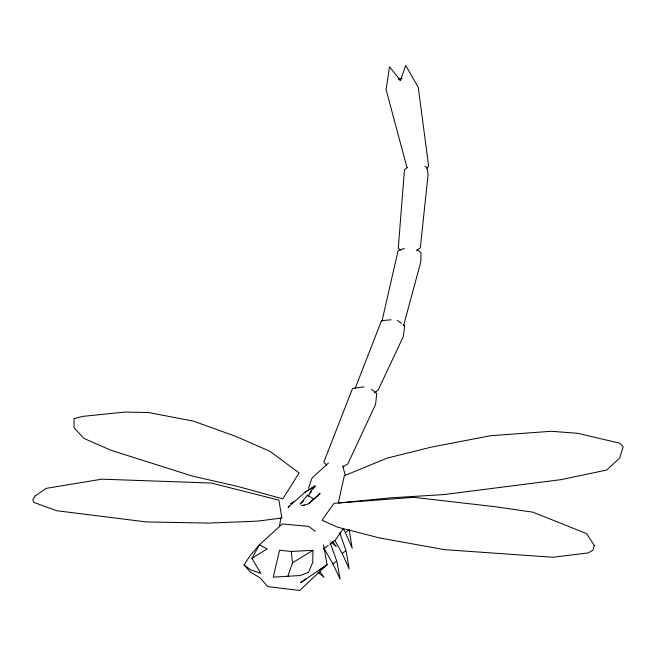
<?xml version="1.0" encoding="UTF-8"?>
<svg xmlns="http://www.w3.org/2000/svg" width="656" height="656" viewBox="0 0 656 656"><rect width="100%" height="100%" fill="white"/><g stroke="black" fill="none" stroke-linecap="round" stroke-linejoin="round"><path stroke-width="0.98" d="M312.945 550.327L312.748 562.364L308.468 572.344L300.128 575.55L273.273 577.116L279.546 550.228L291.256 551.458L312.945 550.327L292.502 562.791L287.812 576.468M279.448 526.752L280.809 517.896M381.94 321.391L398.053 250.764L404.375 248.403M403.579 325.565L420.816 261.826L420.996 252.519L417.077 249.674M308.5 488.203L312.076 477.986L328.402 463.029M398.914 79.458L400.447 80.417L405.711 65.51L418.257 87.314L428.68 166.37L426.507 168.215M355.191 388.352L381.505 320.653L391.074 319.784M308.14 496.395L311.206 490.557L315.118 485.891L304.958 492.246L288.058 507.309L289.731 506.145M251.896 558.322L267.148 548.924L259.464 544.783L250.182 555.558L243.999 565.037L250.74 569.859L260.793 573.336L251.896 558.322L259.464 544.783L282.252 523.939L308.763 526.415L315.323 531.303M310.288 493.164L311.362 491.541M312.969 489.122L315.118 485.891L304.958 492.246M343.178 528.72L335.396 539.962L329.804 544.209M309.124 503.48L313.24 499.88M303.548 501.053L300.095 504.038L307.549 495.083L313.929 499.282L320.144 493.443L307.812 504.21L301.342 505.538L304.532 505.341M336.889 561.503L340.136 579.166L333.002 564.037L336.684 560.937L330.345 543.225M346.114 551.065L349.148 568.826L342.26 553.566L345.917 550.491L339.792 532.697M349.238 530.212L352.174 548.211L345.433 532.656L349.041 529.63M323.416 549.056L328.205 545.423M374.486 392.788L378.143 390.082L403.358 336.495L404.662 325.565L403.063 324.433M407.597 167.395L404.457 169.797L398.274 248.247L400.644 250.051M416.396 250.567L420.324 247.812L428.04 175.062L427.195 167.911L424.817 166.23M319.939 569.588L327.131 564.693L323.515 545.038M306.483 578.674L300.489 582.676L327.131 564.693L299.685 590.49L267.673 586.595L260.186 577.911L250.494 572.163L243.999 565.037M342.867 466.859L347.811 463.899L375.568 404.465L376.765 393.452L371.55 389.311M290.46 503.693L293.962 501.692M364.014 386.86L352.575 388.368L323.744 462.324L326.713 465.03M398.151 78.982L402.202 78.646M397.454 320.481L401.456 323.301M317.898 572.27L324.048 577.321L319.292 570.966M330.837 541.946L336.282 546.612L332.682 541.667M400.447 80.417L389.541 66.838L386.097 89.651L406.876 167.19M323.916 548.277L333.002 564.037M334.814 540.429L342.26 553.566M342.99 528.269L345.433 532.656M342.899 465.908L345.146 475.485M291.256 551.458L292.502 562.791M74.079 418.585L74.038 427.712L83.927 438.413L111.126 450.328L192.183 476.026L237.201 486.301L282.802 498.863L299.111 472.943L269.862 451.271L236.308 436.584L193.528 421.144L148.551 412.534L124.788 412.083L83.197 416.322L74.079 418.585M344.31 475.739L338.299 503.013L390.058 497.871L443.817 494.583L560.823 479.667L606.62 470.049L619.617 458.109L623.2 446.769L619.485 443.144L577.838 433.337L551.253 431.271L490.483 435.732L431.074 447.171L387.048 458.142L344.31 475.739M594.213 545.341L593.024 550.048L588.219 552.918L552.91 557.256L444.44 549.646L379.504 537.936L337.299 527.088L321.957 520.183L334.101 503.283L413.911 497.355L494.312 506.612L532.852 512.156L586.628 533.631L594.213 545.341M34.907 496.092L32.8 499.683L33.809 502.389L56.457 510.688L146.575 521.963L208.747 523.086L257.341 521.151L281.859 518.019L278.898 500.143L211.355 483.046L101.795 479.175L46.174 488.376L34.907 496.092"/></g></svg>
